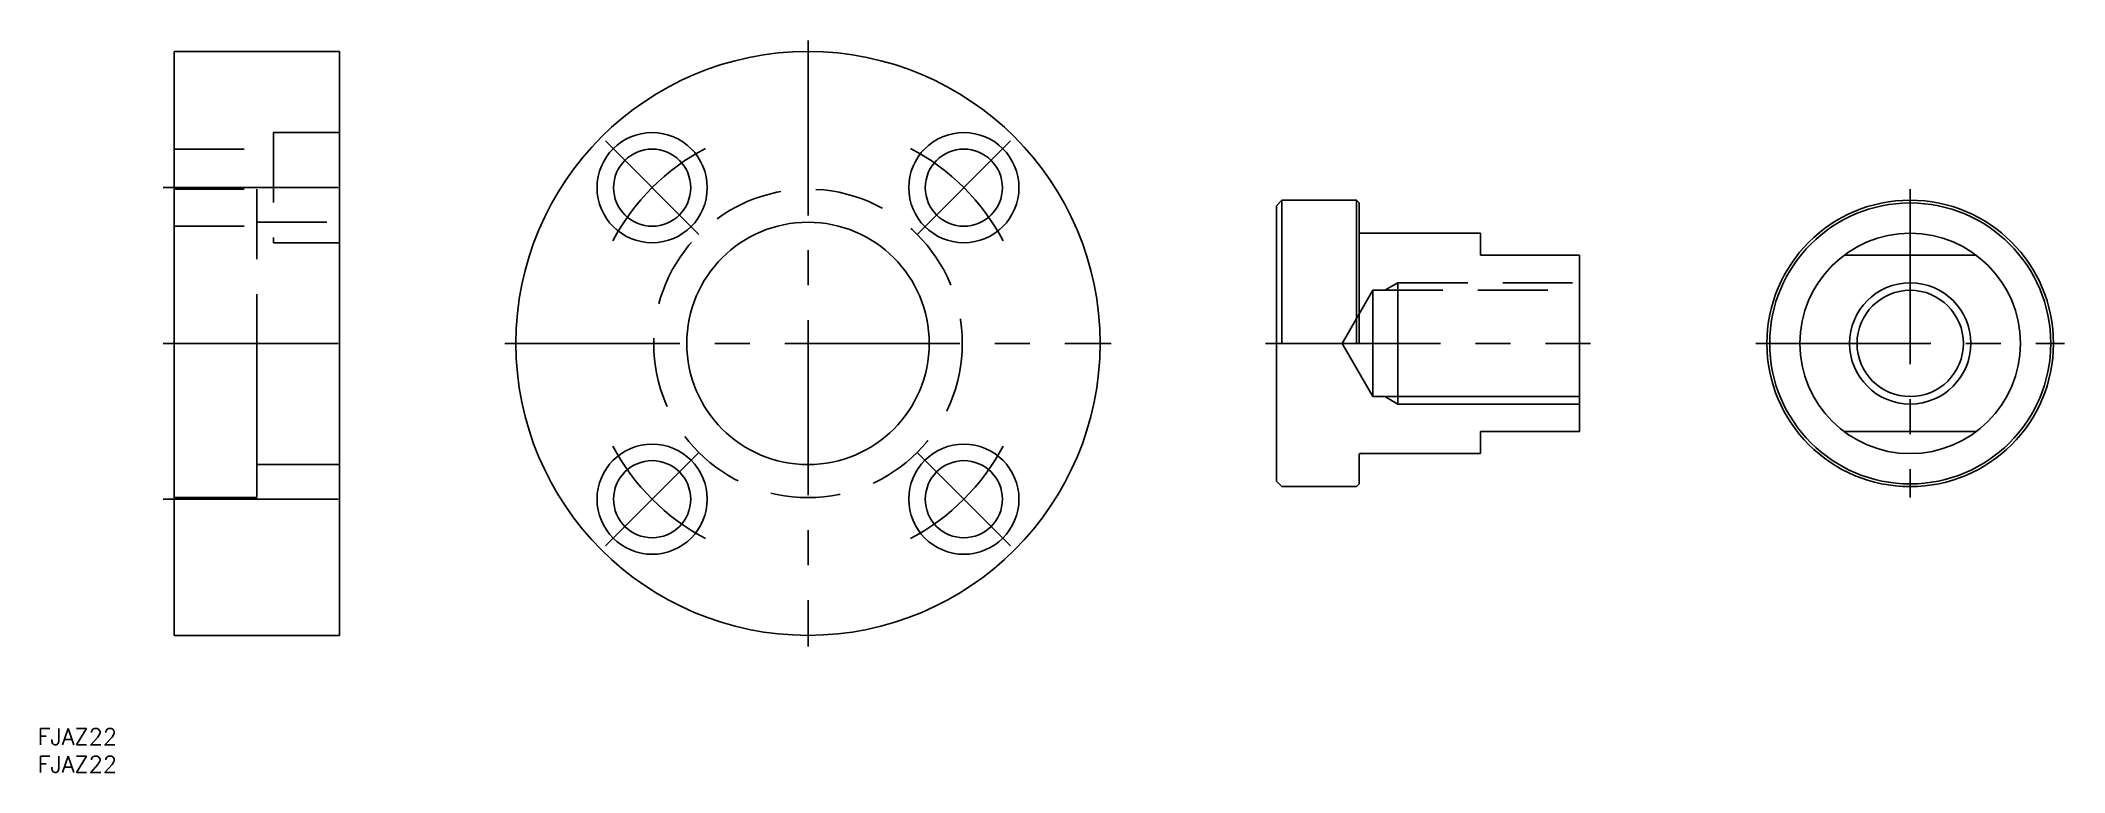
# Model space of a CAD drawing. Extents: x -339 to 28, y -78 to 55.
import ezdxf

# ---------------------------------------------------------------- set-up
doc = ezdxf.new("R2010")
doc.units = 0
doc.linetypes.add('CENTER', pattern=[50.8, 31.75, -6.35, 6.35, -6.35])
doc.linetypes.add('DASHED', pattern=[19.05, 12.7, -6.35])
doc.layers.get('0').update_dxf_attribs({"linetype": 'CONTINUOUS'})
doc.layers.add('CENTER', color=1, linetype='CONTINUOUS')
doc.styles.get("Standard").update_dxf_attribs({"font": 'txt.shx', "height": 3, "bigfont": 'bigfont.shx'})

# ---------------------------------------------------------------- blocks, each defined once
blk = doc.blocks.new('*U2')
at = {"color": 7, "linetype": 'CONTINUOUS'}
blk.add_text('FJAZ22', height=3, dxfattribs=at).set_placement((-339.78, -72.9))
blk = doc.blocks.new('*U3')
at = {"color": 7, "linetype": 'CONTINUOUS'}
blk.add_text('FJAZ22', height=3, dxfattribs=at).set_placement((-339.78, -77.9))

msp = doc.modelspace()

# ---------------------------------------------------------------- linework, layer by layer
at = {"color": 7, "linetype": 'CONTINUOUS'}
for p, q in [((-315, 53), (-285, 53)), ((-315, 53), (-315, -53)), ((-285, 53), (-285, -53)), ((-115, 25), (-114, 26)), ((-114, 26), (-100.5, 26)), ((-114, 26), (-114, 0)), ((-100.5, 26), (-100, 25.5)), ((-100.5, 26), (-100.5, 0)), ((-115, 25), (-115, -25)), ((-100, 25.5), (-100, 0)), ((-99.8, 20), (-78, 20)), ((-78, 20), (-78, 16)), ((-78, 16), (-60, 16)), ((-60, 16), (-60, -16)), ((-12, 16), (12, 16)), ((-300, 0), (-300, -28)), ((-97.5, 0), (-97.5, -9.65)), ((-93, -11), (-93, 0)), ((-97.5, -9.65), (-103.07, 0)), ((-97.5, -9.65), (-60, -9.65)), ((-78, -16), (-60, -16)), ((-78, -16), (-78, -20)), ((-12, -16), (12, -16)), ((-300, -22), (-285, -22)), ((-100, -20.2), (-100, -25.5)), ((-99.8, -20), (-78, -20)), ((-115, -25), (-114, -26)), ((-100.5, -26), (-100, -25.5)), ((-315, -28), (-300, -28)), ((-114, -26), (-100.5, -26)), ((-315, -53), (-285, -53))]:
    msp.add_line(p, q, dxfattribs=at)
at = {"color": 3, "linetype": 'DASHED'}
for p, q in [((-297, 38.28), (-297, 18.28)), ((-297, 38.28), (-285, 38.28)), ((-315, 35.28), (-297, 35.28)), ((-315, 28), (-300, 28)), ((-300, 28), (-300, 0)), ((-315, 21.28), (-297, 21.28)), ((-300, 22), (-285, 22)), ((-297, 18.28), (-285, 18.28)), ((-97.5, 9.65), (-103.07, 0)), ((-97.5, 0), (-97.5, 9.65)), ((-97.5, 9.65), (-60, 9.65)), ((-93, 11), (-95.34, 9.65)), ((-93, 11), (-60, 11)), ((-93, 0), (-93, 11))]:
    msp.add_line(p, q, dxfattribs=at)
at = {"color": 3, "linetype": 'CONTINUOUS'}
for q in [(-95.34, -9.65), (-60, -11)]:
    msp.add_line((-93, -11), q, dxfattribs=at)
at = {"color": 7, "linetype": 'CONTINUOUS'}
for centre, radius in [((-200, 0), 53), ((-228.28, 28.28), 10), ((-171.72, 28.28), 10), ((-228.28, 28.28), 7), ((-171.72, 28.28), 7), ((0, 0), 26), ((0, 0), 25.5), ((-200, 0), 22), ((0, 0), 20), ((0, 0), 9.65), ((-228.28, -28.28), 10), ((-171.72, -28.28), 10), ((-228.28, -28.28), 7), ((-171.72, -28.28), 7)]:
    msp.add_circle(centre, radius, dxfattribs=at)
at = {"color": 3, "linetype": 'DASHED'}
msp.add_circle((-200, 0), 28, dxfattribs=at)
at = {"color": 3, "linetype": 'CONTINUOUS'}
msp.add_circle((0, 0), 11, dxfattribs=at)
at = {"color": 7, "linetype": 'CONTINUOUS'}
for centre, start, end in [((-99.8, 20.2), 180, 270), ((-99.8, -20.2), 90, 180)]:
    msp.add_arc(centre, 0.2, start, end, dxfattribs=at)
at = {"layer": 'CENTER', "color": 1, "linetype": 'CENTER'}
for p, q in [((-200, 55), (-200, -55)), ((-236.77, 36.77), (-219.8, 19.8)), ((-163.23, 36.77), (-180.2, 19.8)), ((-317, 28.28), (-283, 28.28)), ((0, 28), (0, -28)), ((-317, 0), (-283, 0)), ((-117, 0), (-58, 0)), ((-28, 0), (28, 0)), ((-255, 0), (-145, 0)), ((-236.77, -36.77), (-219.8, -19.8)), ((-163.23, -36.77), (-180.2, -19.8)), ((-317, -28.28), (-283, -28.28))]:
    msp.add_line(p, q, dxfattribs=at)
for start, end in [(117.7461, 152.2539), (27.7461, 62.2539), (207.7461, 242.2539), (297.7461, 332.2539)]:
    msp.add_arc((-200, 0), 40, start, end, dxfattribs=at)

# ---------------------------------------------------------------- block references
at = {"color": 7, "linetype": 'CONTINUOUS'}
for name in ['*U2', '*U3']:
    msp.add_blockref(name, (0, 0), dxfattribs=at)

doc.saveas('drawing.dxf')
